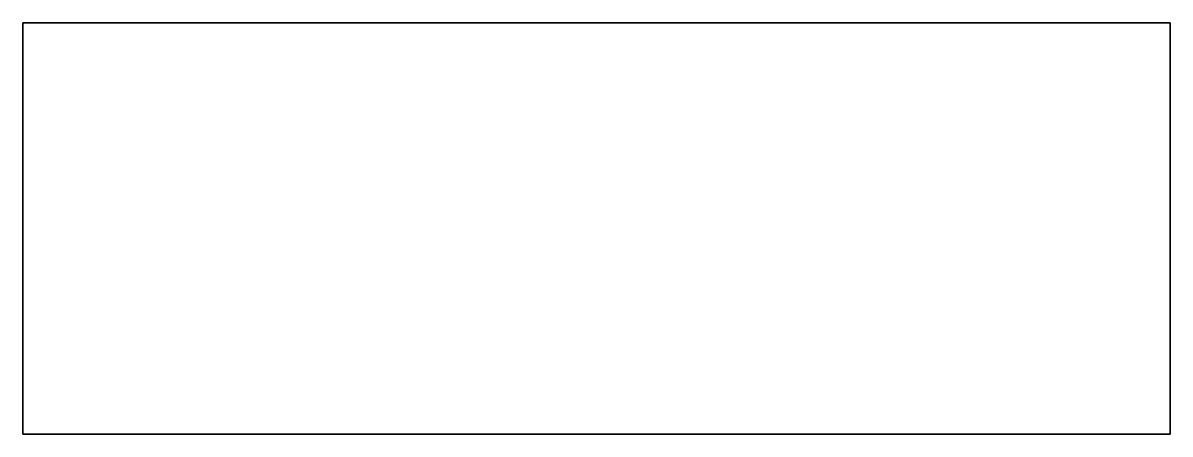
# Model space of a CAD drawing. Header units: inches. Extents: x 0 to 810, y 0 to 290.
import ezdxf

# ---------------------------------------------------------------- set-up
doc = ezdxf.new("R2010")
doc.units = ezdxf.units.IN
doc.header["$MEASUREMENT"] = 0
doc.layers.add('SIMUMAK Visible (ISO)', color=7, linetype='Continuous', lineweight=35)

# ---------------------------------------------------------------- blocks, each defined once
blk = doc.blocks.new('AMB-04-TTV01_Sheet_5_AMB-04-TTV01')
at = {"layer": 'SIMUMAK Visible (ISO)'}
for p, q in [((-405, 145), (405, 145)), ((-405, -145), (-405, 145)), ((405, 145), (405, -145)), ((405, -145), (-405, -145))]:
    blk.add_line(p, q, dxfattribs=at)

msp = doc.modelspace()

# ---------------------------------------------------------------- block references
msp.add_blockref('AMB-04-TTV01_Sheet_5_AMB-04-TTV01', (405, 145))

doc.saveas('drawing.dxf')
